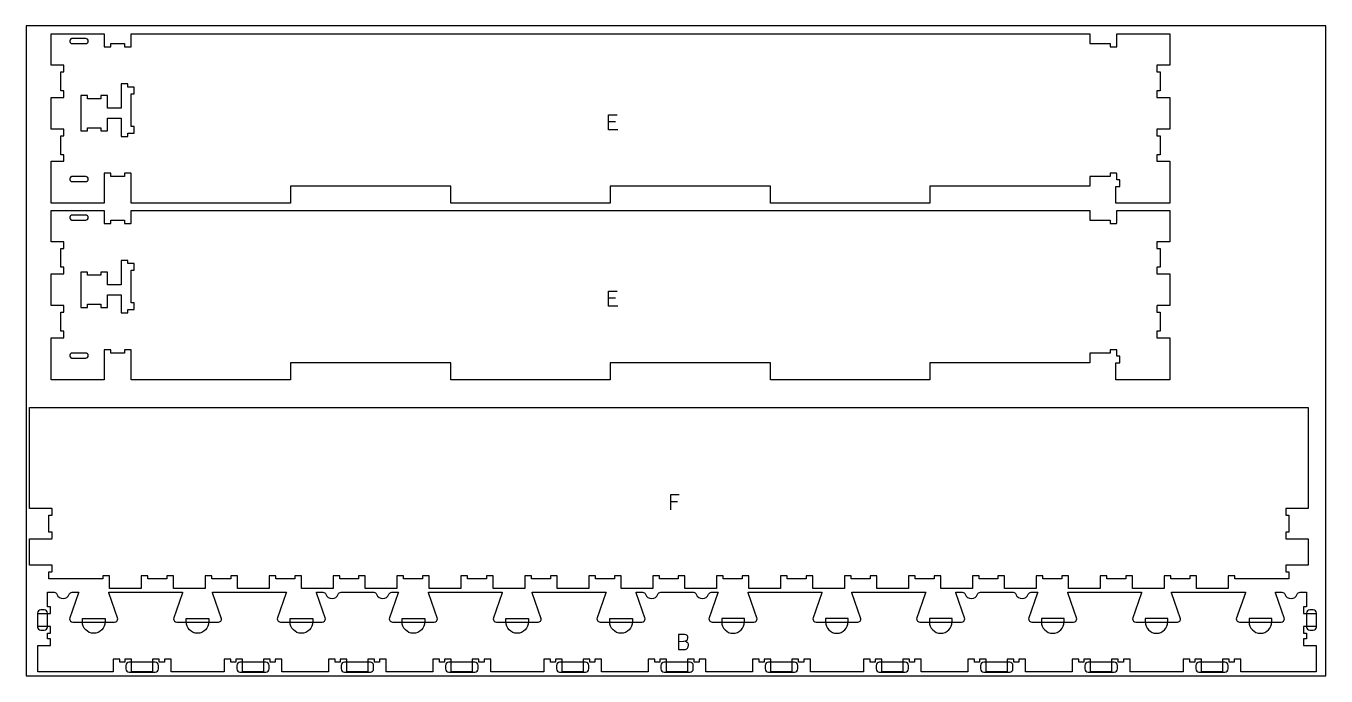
# Model space of a CAD drawing. Header units: millimetres. Extents: x -1220 to 1220, y -1930 to 4127.
# Drawn here: x -1220 to 1220, y 710 to 1930 of the extents above; entities that cross this region are included whole.
import ezdxf

# ---------------------------------------------------------------- set-up
doc = ezdxf.new("R2010")
doc.units = ezdxf.units.MM
for name, color, linetype, true_color in [('0_SHEET_SPRUCEPLY_2440X122', 1, 'Continuous', 0xff0000), ('1_ANYTOOL_1MMDEEP_LABELS_S', 2, 'Continuous', 0xffff00), ('3_ANYTOOL_CUTTHROUGH_INSID', 4, 'Continuous', 0x00ffff), ('4_ANYTOOL_CUTTHROUGH_OUTSI', 5, 'Continuous', 0x0000ff), ('5_ANYTOOL_HALF_MILL_9MM_IN', 3, 'Continuous', 0x00ff00)]:
    doc.layers.add(name, color=color, linetype=linetype, true_color=true_color)

msp = doc.modelspace()

# ---------------------------------------------------------------- linework, layer by layer
at = {"layer": '0_SHEET_SPRUCEPLY_2440X122'}
msp.add_lwpolyline([(-1220, 1930), (-1220, 710), (1220, 710), (1220, 1930)], close=True, dxfattribs=at)
at = {"layer": '1_ANYTOOL_1MMDEEP_LABELS_S'}
for p, q in [((-113.3, 1750.4, 0), (-127, 1750.4, 0)), ((-113.3, 1419, 0), (-127, 1419, 0)), ((3, 1037, 0), (-10.5, 1037, 0))]:
    msp.add_line(p, q, dxfattribs=at)
for points in [[(-109.3, 1735.4), (-127, 1735.4), (-127, 1763.4), (-110.3, 1763.4)], [(-109.3, 1404), (-127, 1404), (-127, 1432), (-110.3, 1432)], [(6, 1050), (-10.5, 1050), (-10.5, 1022)], [(4.8, 775), (14.6, 775.1), (20, 776.5), (21, 777.3), (21.7, 778.5), (22.3, 781.7), (21.9, 784.3), (21.4, 785.4), (20.8, 786.2), (19.9, 786.9), (18.8, 787.4), (16.1, 787.7), (4.8, 787.7)], [(4.8, 787.7), (4.8, 759.7), (13.8, 759.7), (16.2, 759.7), (17.8, 759.8), (19.3, 760.2), (20.5, 761), (21.6, 762.1), (23, 764.7), (23.5, 767.7), (23.3, 769.5), (22.8, 771), (22, 772.2), (20.8, 773.1), (17.9, 774.5), (14.6, 775.1)]]:
    msp.add_lwpolyline(points, dxfattribs=at)
at = {"layer": '3_ANYTOOL_CUTTHROUGH_INSID'}
for points in [[(-1108, 1906.5), (-1133.8, 1906.5), (-1134.5, 1906.4), (-1135.3, 1906.1), (-1136, 1905.7), (-1137.2, 1904.3), (-1137.7, 1902.6), (-1137.7, 1900.9), (-1137.2, 1899.2), (-1136, 1897.8), (-1135.3, 1897.3), (-1134.5, 1897.1), (-1133.8, 1897), (-1108, 1897, 1)], [(-1108, 1638, 1), (-1108, 1647.5), (-1133.8, 1647.5), (-1134.5, 1647.4), (-1135.3, 1647.1), (-1136, 1646.7), (-1137.2, 1645.3), (-1137.7, 1643.6), (-1137.7, 1641.9), (-1137.2, 1640.2), (-1136, 1638.8), (-1135.3, 1638.3), (-1134.5, 1638.1), (-1133.8, 1638)], [(-1108, 1575.1), (-1133.8, 1575.1), (-1134.5, 1575), (-1135.3, 1574.8), (-1136, 1574.3), (-1137.2, 1572.9), (-1137.7, 1571.2), (-1137.7, 1569.5), (-1137.2, 1567.8), (-1136, 1566.4), (-1135.3, 1566), (-1134.5, 1565.7), (-1133.8, 1565.6), (-1108, 1565.6, 1)], [(-1108, 1306.6, 1), (-1108, 1316.1), (-1133.8, 1316.1), (-1134.5, 1316), (-1135.3, 1315.8), (-1136, 1315.3), (-1137.2, 1313.9), (-1137.7, 1312.2), (-1137.7, 1310.5), (-1137.2, 1308.8), (-1136, 1307.4), (-1135.3, 1307), (-1134.5, 1306.7), (-1133.8, 1306.6)]]:
    msp.add_lwpolyline(points, format="xyb", close=True, dxfattribs=at)
for points in [[(-1016.8, 1815.4), (-1028.8, 1815.4), (-1028.8, 1821.4), (-1041.3, 1821.4), (-1041.3, 1775.5), (-1066.8, 1775.5), (-1066.8, 1799.5), (-1079.3, 1799.5), (-1079.3, 1793.5), (-1104.8, 1793.5), (-1104.8, 1799.5), (-1117.3, 1799.5), (-1117.3, 1733), (-1104.8, 1733), (-1104.8, 1739), (-1079.3, 1739), (-1079.3, 1733), (-1066.8, 1733), (-1066.8, 1757), (-1041.3, 1757), (-1041.3, 1722.9), (-1028.8, 1722.9), (-1028.8, 1728.9), (-1016.8, 1728.9), (-1016.8, 1741.4), (-1022.8, 1741.4), (-1022.8, 1802.9), (-1016.8, 1802.9)], [(-1016.8, 1484.1), (-1028.8, 1484.1), (-1028.8, 1490.1), (-1041.3, 1490.1), (-1041.3, 1444.1), (-1066.8, 1444.1), (-1066.8, 1468.1), (-1079.3, 1468.1), (-1079.3, 1462.1), (-1104.8, 1462.1), (-1104.8, 1468.1), (-1117.3, 1468.1), (-1117.3, 1401.6), (-1104.8, 1401.6), (-1104.8, 1407.6), (-1079.3, 1407.6), (-1079.3, 1401.6), (-1066.8, 1401.6), (-1066.8, 1425.6), (-1041.3, 1425.6), (-1041.3, 1391.6), (-1028.8, 1391.6), (-1028.8, 1397.6), (-1016.8, 1397.6), (-1016.8, 1410.1), (-1022.8, 1410.1), (-1022.8, 1471.6), (-1016.8, 1471.6)]]:
    msp.add_lwpolyline(points, close=True, dxfattribs=at)
at = {"layer": '4_ANYTOOL_CUTTHROUGH_OUTSI'}
for points in [[(-1172.8, 1915), (-1073.3, 1915), (-1073.3, 1891.2, 0.414214), (-1073, 1891), (-1061, 1891, 0.414214), (-1060.8, 1891.2), (-1060.8, 1897), (-1035.3, 1897), (-1035.3, 1891.2, 0.414214), (-1035, 1891), (-1023, 1891, 0.414214), (-1022.8, 1891.2), (-1022.8, 1915), (776.7, 1915), (776.7, 1897.2, 0.414214), (777, 1897), (814.7, 1897), (814.7, 1891.2, 0.414214), (815, 1891), (827, 1891, 0.414214), (827.2, 1891.2), (827.2, 1915), (926.7, 1915), (926.7, 1856.5), (903, 1856.5, 0.414214), (902.7, 1856.2), (902.7, 1844.2, 0.414214), (903, 1844), (908.7, 1844), (908.7, 1808.5), (903, 1808.5, 0.414214), (902.7, 1808.2), (902.7, 1796.2, 0.414214), (903, 1796), (926.7, 1796), (926.7, 1736.5), (903, 1736.5, 0.414214), (902.7, 1736.2), (902.7, 1724.2, 0.414214), (903, 1724), (908.7, 1724), (908.7, 1688.5), (903, 1688.5, 0.414214), (902.7, 1688.2), (902.7, 1676.2, 0.414214), (903, 1676), (926.7, 1676), (926.7, 1597.5), (825.8, 1597.5), (825.8, 1629), (833, 1629, 0.414214), (833.2, 1629.2), (833.2, 1641.2, 0.414214), (833, 1641.5), (827.2, 1641.5), (827.2, 1653.2, 0.414214), (827, 1653.5), (815, 1653.5, 0.414214), (814.7, 1653.2), (814.7, 1647.5), (777, 1647.5, 0.414214), (776.7, 1647.2), (776.7, 1629.5), (477, 1629.5, 0.414214), (476.7, 1629.2), (476.7, 1597.5), (177.2, 1597.5), (177.2, 1629.2, 0.414214), (177, 1629.5), (-123, 1629.5, 0.414214), (-123.3, 1629.2), (-123.3, 1597.5), (-422.8, 1597.5), (-422.8, 1629.2, 0.414214), (-423, 1629.5), (-723, 1629.5, 0.414214), (-723.3, 1629.2), (-723.3, 1597.5), (-1022.8, 1597.5), (-1022.8, 1653.2, 0.414214), (-1023, 1653.5), (-1035, 1653.5, 0.414214), (-1035.3, 1653.2), (-1035.3, 1647.5), (-1060.8, 1647.5), (-1060.8, 1653.2, 0.414214), (-1061, 1653.5), (-1073, 1653.5, 0.414214), (-1073.3, 1653.2), (-1073.3, 1597.5), (-1172.8, 1597.5), (-1172.8, 1676), (-1149, 1676, 0.414214), (-1148.8, 1676.2), (-1148.8, 1688.2, 0.414214), (-1149, 1688.5), (-1154.8, 1688.5), (-1154.8, 1724), (-1149, 1724, 0.414214), (-1148.8, 1724.2), (-1148.8, 1736.2, 0.414214), (-1149, 1736.5), (-1172.8, 1736.5), (-1172.8, 1796), (-1149, 1796, 0.414214), (-1148.8, 1796.2), (-1148.8, 1808.2, 0.414214), (-1149, 1808.5), (-1154.8, 1808.5), (-1154.8, 1844), (-1149, 1844, 0.414214), (-1148.8, 1844.2), (-1148.8, 1856.2, 0.414214), (-1149, 1856.5), (-1172.8, 1856.5)], [(-1172.8, 1583.6), (-1073.3, 1583.6), (-1073.3, 1559.9, 0.414214), (-1073, 1559.6), (-1061, 1559.6, 0.414214), (-1060.8, 1559.9), (-1060.8, 1565.6), (-1035.3, 1565.6), (-1035.3, 1559.9, 0.414214), (-1035, 1559.6), (-1023, 1559.6, 0.414214), (-1022.8, 1559.9), (-1022.8, 1583.6), (776.7, 1583.6), (776.7, 1565.9, 0.414214), (777, 1565.6), (814.7, 1565.6), (814.7, 1559.9, 0.414214), (815, 1559.6), (827, 1559.6, 0.414214), (827.2, 1559.9), (827.2, 1583.6), (926.7, 1583.6), (926.7, 1525.1), (903, 1525.1, 0.414214), (902.7, 1524.9), (902.7, 1512.9, 0.414214), (903, 1512.6), (908.7, 1512.6), (908.7, 1477.1), (903, 1477.1, 0.414214), (902.7, 1476.9), (902.7, 1464.9, 0.414214), (903, 1464.6), (926.7, 1464.6), (926.7, 1405.1), (903, 1405.1, 0.414214), (902.7, 1404.9), (902.7, 1392.9, 0.414214), (903, 1392.6), (908.7, 1392.6), (908.7, 1357.1), (903, 1357.1, 0.414214), (902.7, 1356.9), (902.7, 1344.9, 0.414214), (903, 1344.6), (926.7, 1344.6), (926.7, 1266.1), (825.8, 1266.1), (825.8, 1297.6), (833, 1297.6, 0.414214), (833.2, 1297.9), (833.2, 1309.9, 0.414214), (833, 1310.1), (827.2, 1310.1), (827.2, 1321.9, 0.414214), (827, 1322.1), (815, 1322.1, 0.414214), (814.7, 1321.9), (814.7, 1316.1), (777, 1316.1, 0.414214), (776.7, 1315.9), (776.7, 1298.1), (477, 1298.1, 0.414214), (476.7, 1297.9), (476.7, 1266.1), (177.2, 1266.1), (177.2, 1297.9, 0.414214), (177, 1298.1), (-123, 1298.1, 0.414214), (-123.3, 1297.9), (-123.3, 1266.1), (-422.8, 1266.1), (-422.8, 1297.9, 0.414214), (-423, 1298.1), (-723, 1298.1, 0.414214), (-723.3, 1297.9), (-723.3, 1266.1), (-1022.8, 1266.1), (-1022.8, 1321.9, 0.414214), (-1023, 1322.1), (-1035, 1322.1, 0.414214), (-1035.3, 1321.9), (-1035.3, 1316.1), (-1060.8, 1316.1), (-1060.8, 1321.9, 0.414214), (-1061, 1322.1), (-1073, 1322.1, 0.414214), (-1073.3, 1321.9), (-1073.3, 1266.1), (-1172.8, 1266.1), (-1172.8, 1344.6), (-1149, 1344.6, 0.414214), (-1148.8, 1344.9), (-1148.8, 1356.9, 0.414214), (-1149, 1357.1), (-1154.8, 1357.1), (-1154.8, 1392.6), (-1149, 1392.6, 0.414214), (-1148.8, 1392.9), (-1148.8, 1404.9, 0.414214), (-1149, 1405.1), (-1172.8, 1405.1), (-1172.8, 1464.6), (-1149, 1464.6, 0.414214), (-1148.8, 1464.9), (-1148.8, 1476.9, 0.414214), (-1149, 1477.1), (-1154.8, 1477.1), (-1154.8, 1512.6), (-1149, 1512.6, 0.414214), (-1148.8, 1512.9), (-1148.8, 1524.9, 0.414214), (-1149, 1525.1), (-1172.8, 1525.1)], [(-235.7, 898), (-235.7, 892.2), (-271.2, 892.2), (-271.2, 898, 0.414214), (-271.4, 898.2), (-283.4, 898.2, 0.414214), (-283.7, 898), (-283.7, 874.2), (-343.2, 874.2), (-343.2, 898, 0.414214), (-343.4, 898.2), (-355.4, 898.2, 0.414214), (-355.7, 898), (-355.7, 892.2), (-391.2, 892.2), (-391.2, 898, 0.414214), (-391.4, 898.2), (-403.4, 898.2, 0.414214), (-403.7, 898), (-403.7, 874.2), (-463.2, 874.2), (-463.2, 898, 0.414214), (-463.4, 898.2), (-475.4, 898.2, 0.414214), (-475.7, 898), (-475.7, 892.2), (-511.2, 892.2), (-511.2, 898, 0.414214), (-511.4, 898.2), (-523.4, 898.2, 0.414214), (-523.7, 898), (-523.7, 874.2), (-583.2, 874.2), (-583.2, 898, 0.414214), (-583.4, 898.2), (-595.4, 898.2, 0.414214), (-595.7, 898), (-595.7, 892.2), (-631.2, 892.2), (-631.2, 898, 0.414214), (-631.4, 898.2), (-643.4, 898.2, 0.414214), (-643.7, 898), (-643.7, 874.2), (-703.2, 874.2), (-703.2, 898, 0.414214), (-703.4, 898.2), (-715.4, 898.2, 0.414214), (-715.7, 898), (-715.7, 892.2), (-751.2, 892.2), (-751.2, 898, 0.414214), (-751.4, 898.2), (-763.4, 898.2, 0.414214), (-763.7, 898), (-763.7, 874.2), (-823.2, 874.2), (-823.2, 898, 0.414214), (-823.4, 898.2), (-835.4, 898.2, 0.414214), (-835.7, 898), (-835.7, 892.2), (-871.2, 892.2), (-871.2, 898, 0.414214), (-871.4, 898.2), (-883.4, 898.2, 0.414214), (-883.7, 898), (-883.7, 874.2), (-943.2, 874.2), (-943.2, 898, 0.414214), (-943.4, 898.2), (-955.4, 898.2, 0.414214), (-955.7, 898), (-955.7, 892.2), (-991.2, 892.2), (-991.2, 898, 0.414214), (-991.4, 898.2), (-1003.4, 898.2, 0.414214), (-1003.7, 898), (-1003.7, 874.2), (-1063.2, 874.2), (-1063.2, 898, 0.414214), (-1063.4, 898.2), (-1075.4, 898.2, 0.414214), (-1075.7, 898), (-1075.7, 892.2), (-1177.2, 892.2), (-1177.2, 905.7), (-1171.4, 905.7, 0.414214), (-1171.2, 906), (-1171.2, 918, 0.414214), (-1171.4, 918.2), (-1213.2, 918.2), (-1213.2, 967.7), (-1171.4, 967.7, 0.414214), (-1171.2, 968), (-1171.2, 980, 0.414214), (-1171.4, 980.2), (-1177.2, 980.2), (-1177.2, 1011.7), (-1171.4, 1011.7, 0.414214), (-1171.2, 1012), (-1171.2, 1024, 0.414214), (-1171.4, 1024.2), (-1213.2, 1024.2), (-1213.2, 1213.7), (-13.4, 1213.7), (1186.3, 1213.7), (1186.3, 1024.2), (1144.6, 1024.2, 0.414214), (1144.3, 1024), (1144.3, 1012, 0.414214), (1144.6, 1011.7), (1150.3, 1011.7), (1150.3, 980.2), (1144.6, 980.2, 0.414214), (1144.3, 980), (1144.3, 968, 0.414214), (1144.6, 967.7), (1186.3, 967.7), (1186.3, 918.2), (1144.6, 918.2, 0.414214), (1144.3, 918), (1144.3, 906, 0.414214), (1144.6, 905.7), (1150.3, 905.7), (1150.3, 892.2), (1048.8, 892.2), (1048.8, 898, 0.414214), (1048.6, 898.2), (1036.6, 898.2, 0.414214), (1036.3, 898), (1036.3, 874.2), (976.8, 874.2), (976.8, 898, 0.414214), (976.6, 898.2), (964.6, 898.2, 0.414214), (964.3, 898), (964.3, 892.2), (928.8, 892.2), (928.8, 898, 0.414214), (928.6, 898.2), (916.6, 898.2, 0.414214), (916.3, 898), (916.3, 874.2), (856.8, 874.2), (856.8, 898, 0.414214), (856.6, 898.2), (844.6, 898.2, 0.414214), (844.3, 898), (844.3, 892.2), (808.8, 892.2), (808.8, 898, 0.414214), (808.6, 898.2), (796.6, 898.2, 0.414214), (796.3, 898), (796.3, 874.2), (736.8, 874.2), (736.8, 898, 0.414214), (736.6, 898.2), (724.6, 898.2, 0.414214), (724.3, 898), (724.3, 892.2), (688.8, 892.2), (688.8, 898, 0.414214), (688.6, 898.2), (676.6, 898.2, 0.414214), (676.3, 898), (676.3, 874.2), (616.8, 874.2), (616.8, 898, 0.414214), (616.6, 898.2), (604.6, 898.2, 0.414214), (604.3, 898), (604.3, 892.2), (568.8, 892.2), (568.8, 898, 0.414214), (568.6, 898.2), (556.6, 898.2, 0.414214), (556.3, 898), (556.3, 874.2), (496.8, 874.2), (496.8, 898, 0.414214), (496.6, 898.2), (484.6, 898.2, 0.414214), (484.3, 898), (484.3, 892.2), (448.8, 892.2), (448.8, 898, 0.414214), (448.6, 898.2), (436.6, 898.2, 0.414214), (436.3, 898), (436.3, 874.2), (376.8, 874.2), (376.8, 898, 0.414214), (376.6, 898.2), (364.6, 898.2, 0.414214), (364.3, 898), (364.3, 892.2), (328.8, 892.2), (328.8, 898, 0.414214), (328.6, 898.2), (316.6, 898.2, 0.414214), (316.3, 898), (316.3, 874.2), (256.8, 874.2), (256.8, 898, 0.414214), (256.6, 898.2), (244.6, 898.2, 0.414214), (244.3, 898), (244.3, 892.2), (208.8, 892.2), (208.8, 898, 0.414213), (208.6, 898.2), (196.6, 898.2, 0.414214), (196.3, 898), (196.3, 874.2), (136.8, 874.2), (136.8, 898, 0.414214), (136.6, 898.2), (124.6, 898.2, 0.414214), (124.3, 898), (124.3, 892.2), (88.8, 892.2), (88.8, 898, 0.414213), (88.6, 898.2), (76.6, 898.2, 0.414214), (76.3, 898), (76.3, 874.2), (16.8, 874.2), (16.8, 898, 0.414214), (16.6, 898.2), (4.6, 898.2, 0.414214), (4.3, 898), (4.3, 892.2), (-31.2, 892.2), (-31.2, 898, 0.414214), (-31.4, 898.2), (-43.4, 898.2, 0.414214), (-43.7, 898), (-43.7, 874.2), (-103.2, 874.2), (-103.2, 898, 0.414214), (-103.4, 898.2), (-115.4, 898.2, 0.414214), (-115.7, 898), (-115.7, 892.2), (-151.2, 892.2), (-151.2, 898, 0.414214), (-151.4, 898.2), (-163.4, 898.2, 0.414214), (-163.7, 898), (-163.7, 874.2), (-223.2, 874.2), (-223.2, 898, 0.414214), (-223.4, 898.2), (-235.4, 898.2, 0.414214)], [(-28.7, 867.3), (32.7, 867.3, -0.317837), (38.1, 863.4, 0.707107), (61.2, 863.4, -0.317837), (66.6, 867.3), (79, 867.3), (78.8, 865.9), (61.9, 817.6), (61.8, 817.5, 0.414214), (68.1, 811.3), (146.1, 811.3, 0.414214), (152.3, 817.5), (152.3, 817.6), (135.4, 865.9), (135.2, 867.3), (273.9, 867.3), (273.7, 865.9), (256.8, 817.6), (256.7, 817.5, 0.414214), (263, 811.3), (341, 811.3, 0.414214), (347.2, 817.5), (347.2, 817.6), (330.3, 865.9), (330.1, 867.3), (468.8, 867.3), (468.6, 865.9), (451.7, 817.6), (451.6, 817.5, 0.414214), (457.9, 811.3), (535.9, 811.3, 0.414214), (542.1, 817.5), (542.1, 817.6), (525.2, 865.9), (525, 867.3), (537.4, 867.3, -0.317837), (542.8, 863.4, 0.707107), (565.9, 863.4, -0.317837), (571.3, 867.3), (632.7, 867.3, -0.317837), (638.1, 863.4, 0.707107), (661.2, 863.4, -0.317837), (666.6, 867.3), (679, 867.3), (678.8, 865.9), (661.9, 817.6), (661.8, 817.5, 0.414214), (668.1, 811.3), (746.1, 811.3, 0.414214), (752.3, 817.5), (752.3, 817.6), (735.4, 865.9), (735.2, 867.3), (873.9, 867.3), (873.7, 865.9), (856.8, 817.6), (856.7, 817.5, 0.414214), (863, 811.3), (941, 811.3, 0.414214), (947.2, 817.5), (947.2, 817.6), (930.3, 865.9), (930.1, 867.3), (1068.8, 867.3), (1068.6, 865.9), (1051.7, 817.6), (1051.6, 817.5, 0.414214), (1057.9, 811.3), (1135.9, 811.3, 0.414214), (1142.1, 817.5), (1142.1, 817.6), (1125.2, 865.9), (1125, 867.3), (1137.4, 867.3, -0.317837), (1142.8, 863.4, 0.707107), (1165.9, 863.4, -0.317837), (1171.3, 867.3), (1183.7, 867.3), (1183.7, 839.8), (1178, 839.8, 0.414214), (1177.7, 839.5), (1177.7, 827.5, 0.414214), (1178, 827.3), (1201.7, 827.3), (1201.7, 802.8), (1178, 802.8, 0.414214), (1177.7, 802.5), (1177.7, 790.5, 0.414214), (1178, 790.3), (1183.7, 790.3), (1183.7, 779.8), (1178, 779.8, 0.414214), (1177.7, 779.5), (1177.7, 767.5, 0.414214), (1178, 767.3), (1201.7, 767.3), (1201.7, 717.8), (1060.2, 717.8), (1060.2, 741.5, 0.414214), (1060, 741.8), (1048, 741.8, 0.414214), (1047.7, 741.5), (1047.7, 735.8), (1038.2, 735.8), (1038.2, 741.5, 0.414214), (1038, 741.8), (1026, 741.8, 0.414214), (1025.7, 741.5), (1025.7, 717.8), (986.2, 717.8), (986.2, 741.5, 0.414214), (986, 741.8), (974, 741.8, 0.414214), (973.7, 741.5), (973.7, 735.8), (964.2, 735.8), (964.2, 741.5, 0.414214), (964, 741.8), (952, 741.8, 0.414214), (951.7, 741.5), (951.7, 717.8), (852.2, 717.8), (852.2, 741.5, 0.414214), (852, 741.8), (840, 741.8, 0.414214), (839.7, 741.5), (839.7, 735.8), (830.2, 735.8), (830.2, 741.5, 0.414214), (830, 741.8), (818, 741.8, 0.414214), (817.7, 741.5), (817.7, 717.8), (778.2, 717.8), (778.2, 741.5, 0.414214), (778, 741.8), (766, 741.8, 0.414214), (765.7, 741.5), (765.7, 735.8), (756.2, 735.8), (756.2, 741.5, 0.414214), (756, 741.8), (744, 741.8, 0.414214), (743.7, 741.5), (743.7, 717.8), (656.2, 717.8), (656.2, 741.5, 0.414214), (656, 741.8), (644, 741.8, 0.414214), (643.7, 741.5), (643.7, 735.8), (634.2, 735.8), (634.2, 741.5, 0.414214), (634, 741.8), (622, 741.8, 0.414214), (621.7, 741.5), (621.7, 717.8), (582.2, 717.8), (582.2, 741.5, 0.414214), (582, 741.8), (570, 741.8, 0.414214), (569.7, 741.5), (569.7, 735.8), (560.2, 735.8), (560.2, 741.5, 0.414214), (560, 741.8), (548, 741.8, 0.414214), (547.7, 741.5), (547.7, 717.8), (460.2, 717.8), (460.2, 741.5, 0.414214), (460, 741.8), (448, 741.8, 0.414214), (447.7, 741.5), (447.7, 735.8), (438.2, 735.8), (438.2, 741.5, 0.414214), (438, 741.8), (426, 741.8, 0.414214), (425.7, 741.5), (425.7, 717.8), (386.2, 717.8), (386.2, 741.5, 0.414214), (386, 741.8), (374, 741.8, 0.414214), (373.7, 741.5), (373.7, 735.8), (364.2, 735.8), (364.2, 741.5, 0.414214), (364, 741.8), (352, 741.8, 0.414214), (351.7, 741.5), (351.7, 717.8), (252.2, 717.8), (252.2, 741.5, 0.414214), (252, 741.8), (240, 741.8, 0.414214), (239.7, 741.5), (239.7, 735.8), (230.2, 735.8), (230.2, 741.5, 0.414214), (230, 741.8), (218, 741.8, 0.414214), (217.7, 741.5), (217.7, 717.8), (178.2, 717.8), (178.2, 741.5, 0.414214), (178, 741.8), (166, 741.8, 0.414214), (165.7, 741.5), (165.7, 735.8), (156.2, 735.8), (156.2, 741.5, 0.414214), (156, 741.8), (144, 741.8, 0.414214), (143.7, 741.5), (143.7, 717.8), (56.2, 717.8), (56.2, 741.5, 0.414214), (56, 741.8), (44, 741.8, 0.414214), (43.7, 741.5), (43.7, 735.8), (34.2, 735.8), (34.2, 741.5, 0.414214), (34, 741.8), (22, 741.8, 0.414214), (21.7, 741.5), (21.7, 717.8), (-17.8, 717.8), (-17.8, 741.5, 0.414214), (-18, 741.8), (-30, 741.8, 0.414214), (-30.3, 741.5), (-30.3, 735.8), (-39.8, 735.8), (-39.8, 741.5, 0.414214), (-40, 741.8), (-52, 741.8, 0.414214), (-52.3, 741.5), (-52.3, 717.8), (-139.8, 717.8), (-139.8, 741.5, 0.414214), (-140, 741.8), (-152, 741.8, 0.414214), (-152.3, 741.5), (-152.3, 735.8), (-161.8, 735.8), (-161.8, 741.5, 0.414214), (-162, 741.8), (-174, 741.8, 0.414214), (-174.3, 741.5), (-174.3, 717.8), (-213.8, 717.8), (-213.8, 741.5, 0.414214), (-214, 741.8), (-226, 741.8, 0.414214), (-226.3, 741.5), (-226.3, 735.8), (-235.8, 735.8), (-235.8, 741.5, 0.414214), (-236, 741.8), (-248, 741.8, 0.414214), (-248.3, 741.5), (-248.3, 717.8), (-347.8, 717.8), (-347.8, 741.5, 0.414214), (-348, 741.8), (-360, 741.8, 0.414214), (-360.3, 741.5), (-360.3, 735.8), (-369.8, 735.8), (-369.8, 741.5, 0.414214), (-370, 741.8), (-382, 741.8, 0.414214), (-382.3, 741.5), (-382.3, 717.8), (-421.8, 717.8), (-421.8, 741.5, 0.414214), (-422, 741.8), (-434, 741.8, 0.414214), (-434.3, 741.5), (-434.3, 735.8), (-443.8, 735.8), (-443.8, 741.5, 0.414214), (-444, 741.8), (-456, 741.8, 0.414214), (-456.3, 741.5), (-456.3, 717.8), (-543.8, 717.8), (-543.8, 741.5, 0.414214), (-544, 741.8), (-556, 741.8, 0.414214), (-556.3, 741.5), (-556.3, 735.8), (-565.8, 735.8), (-565.8, 741.5, 0.414214), (-566, 741.8), (-578, 741.8, 0.414214), (-578.3, 741.5), (-578.3, 717.8), (-617.8, 717.8), (-617.8, 741.5, 0.414214), (-618, 741.8), (-630, 741.8, 0.414214), (-630.3, 741.5), (-630.3, 735.8), (-639.8, 735.8), (-639.8, 741.5, 0.414214), (-640, 741.8), (-652, 741.8, 0.414214), (-652.3, 741.5), (-652.3, 717.8), (-739.8, 717.8), (-739.8, 741.5, 0.414214), (-740, 741.8), (-752, 741.8, 0.414214), (-752.3, 741.5), (-752.3, 735.8), (-761.8, 735.8), (-761.8, 741.5, 0.414214), (-762, 741.8), (-774, 741.8, 0.414214), (-774.3, 741.5), (-774.3, 717.8), (-813.8, 717.8), (-813.8, 741.5, 0.414214), (-814, 741.8), (-826, 741.8, 0.414214), (-826.3, 741.5), (-826.3, 735.8), (-835.8, 735.8), (-835.8, 741.5, 0.414214), (-836, 741.8), (-848, 741.8, 0.414214), (-848.3, 741.5), (-848.3, 717.8), (-947.8, 717.8), (-947.8, 741.5, 0.414214), (-948, 741.8), (-960, 741.8, 0.414214), (-960.3, 741.5), (-960.3, 735.8), (-969.8, 735.8), (-969.8, 741.5, 0.414214), (-970, 741.8), (-982, 741.8, 0.414214), (-982.3, 741.5), (-982.3, 717.8), (-1021.8, 717.8), (-1021.8, 741.5, 0.414214), (-1022, 741.8), (-1034, 741.8, 0.414214), (-1034.3, 741.5), (-1034.3, 735.8), (-1043.8, 735.8), (-1043.8, 741.5, 0.414214), (-1044, 741.8), (-1056, 741.8, 0.414214), (-1056.3, 741.5), (-1056.3, 717.8), (-1197.8, 717.8), (-1197.8, 767.3), (-1174, 767.3, 0.414214), (-1173.8, 767.5), (-1173.8, 779.5, 0.414214), (-1174, 779.8), (-1179.8, 779.8), (-1179.8, 790.3), (-1174, 790.3, 0.414214), (-1173.8, 790.5), (-1173.8, 802.5, 0.414214), (-1174, 802.8), (-1197.8, 802.8), (-1197.8, 827.3), (-1174, 827.3, 0.414214), (-1173.8, 827.5), (-1173.8, 839.5, 0.414214), (-1174, 839.8), (-1179.8, 839.8), (-1179.8, 867.3), (-1167.3, 867.3, -0.317837), (-1161.9, 863.4, 0.707107), (-1138.8, 863.4, -0.317837), (-1133.4, 867.3), (-1121, 867.3), (-1121.2, 865.9), (-1138.1, 817.6), (-1138.2, 817.5, 0.414214), (-1131.9, 811.3), (-1053.9, 811.3, 0.414214), (-1047.7, 817.5), (-1047.7, 817.6), (-1064.6, 865.9), (-1064.8, 867.3), (-926.1, 867.3), (-926.3, 865.9), (-943.2, 817.6), (-943.3, 817.5, 0.414214), (-937, 811.3), (-859, 811.3, 0.414214), (-852.8, 817.5), (-852.8, 817.6), (-869.7, 865.9), (-869.9, 867.3), (-731.2, 867.3), (-731.4, 865.9), (-748.3, 817.6), (-748.4, 817.5, 0.414214), (-742.1, 811.3), (-664.1, 811.3, 0.414214), (-657.9, 817.5), (-657.9, 817.6), (-674.8, 865.9), (-675, 867.3), (-662.6, 867.3, -0.317837), (-657.2, 863.4, 0.707107), (-634.1, 863.4, -0.317837), (-628.7, 867.3), (-567.3, 867.3, -0.317837), (-561.9, 863.4, 0.707107), (-538.8, 863.4, -0.317837), (-533.4, 867.3), (-521, 867.3), (-521.2, 865.9), (-538.1, 817.6), (-538.2, 817.5, 0.414214), (-531.9, 811.3), (-453.9, 811.3, 0.414214), (-447.7, 817.5), (-447.7, 817.6), (-464.6, 865.9), (-464.8, 867.3), (-326.1, 867.3), (-326.3, 865.9), (-343.2, 817.6), (-343.3, 817.5, 0.414214), (-337, 811.3), (-259, 811.3, 0.414214), (-252.8, 817.5), (-252.8, 817.6), (-269.7, 865.9), (-269.9, 867.3), (-131.2, 867.3), (-131.4, 865.9), (-148.3, 817.6), (-148.4, 817.5, 0.414214), (-142.1, 811.3), (-64.1, 811.3, 0.414214), (-57.9, 817.5), (-57.9, 817.6), (-74.8, 865.9), (-75, 867.3), (-62.6, 867.3, -0.317837), (-57.2, 863.4, 0.707107), (-34.1, 863.4, -0.317837)]]:
    msp.add_lwpolyline(points, format="xyb", close=True, dxfattribs=at)
at = {"layer": '5_ANYTOOL_HALF_MILL_9MM_IN'}
for points in [[(-1192.3, 834.1, 0.414214), (-1198.3, 828.1), (-1198.3, 801.9, 0.414214), (-1192.3, 795.9), (-1185.8, 795.9, 0.414214), (-1179.8, 801.9), (-1179.8, 828.1, 0.414214), (-1185.8, 834.1)], [(1189.7, 834.1, 0.414214), (1183.7, 828.1), (1183.7, 801.9, 0.414214), (1189.7, 795.9), (1196.2, 795.9, 0.414214), (1202.2, 801.9), (1202.2, 828.1, 0.414214), (1196.2, 834.1)], [(-1071.7, 811.5, -1), (-1114.2, 811.5), (-1114.2, 817.8), (-1071.7, 817.8)], [(-876.8, 811.5, -1), (-919.3, 811.5), (-919.3, 817.8), (-876.8, 817.8)], [(-681.9, 811.5, -1), (-724.4, 811.5), (-724.4, 817.8), (-681.9, 817.8)], [(-471.7, 811.5, -1), (-514.2, 811.5), (-514.2, 817.8), (-471.7, 817.8)], [(-276.8, 811.5, -1), (-319.3, 811.5), (-319.3, 817.8), (-276.8, 817.8)], [(-81.9, 811.5, -1), (-124.4, 811.5), (-124.4, 817.8), (-81.9, 817.8)], [(85.8, 811.5, 1), (128.3, 811.5), (128.3, 817.8), (85.8, 817.8)], [(280.7, 811.5, 1), (323.2, 811.5), (323.2, 817.8), (280.7, 817.8)], [(475.6, 811.5, 1), (518.1, 811.5), (518.1, 817.8), (475.6, 817.8)], [(685.8, 811.5, 1), (728.3, 811.5), (728.3, 817.8), (685.8, 817.8)], [(880.7, 811.5, 1), (923.2, 811.5), (923.2, 817.8), (880.7, 817.8)], [(1075.6, 811.5, 1), (1118.1, 811.5), (1118.1, 817.8), (1075.6, 817.8)], [(-1026.4, 735.8, 0.414214), (-1032.4, 729.8), (-1032.4, 723.3, 0.414214), (-1026.4, 717.3), (-977.6, 717.3, 0.414214), (-971.6, 723.3), (-971.6, 729.8, 0.414214), (-977.6, 735.8)], [(-818.4, 735.8, 0.414214), (-824.4, 729.8), (-824.4, 723.3, 0.414214), (-818.4, 717.3), (-769.6, 717.3, 0.414214), (-763.6, 723.3), (-763.6, 729.8, 0.414214), (-769.6, 735.8)], [(-622.4, 735.8, 0.414214), (-628.4, 729.8), (-628.4, 723.3, 0.414214), (-622.4, 717.3), (-573.6, 717.3, 0.414214), (-567.6, 723.3), (-567.6, 729.8, 0.414214), (-573.6, 735.8)], [(-426.4, 735.8, 0.414214), (-432.4, 729.8), (-432.4, 723.3, 0.414214), (-426.4, 717.3), (-377.6, 717.3, 0.414214), (-371.6, 723.3), (-371.6, 729.8, 0.414214), (-377.6, 735.8)], [(-218.4, 735.8, 0.414214), (-224.4, 729.8), (-224.4, 723.3, 0.414214), (-218.4, 717.3), (-169.6, 717.3, 0.414214), (-163.6, 723.3), (-163.6, 729.8, 0.414214), (-169.6, 735.8)], [(-22.4, 735.8, 0.414214), (-28.4, 729.8), (-28.4, 723.3, 0.414214), (-22.4, 717.3), (26.4, 717.3, 0.414214), (32.4, 723.3), (32.4, 729.8, 0.414214), (26.4, 735.8)], [(173.6, 735.8, 0.414214), (167.6, 729.8), (167.6, 723.3, 0.414214), (173.6, 717.3), (222.4, 717.3, 0.414214), (228.4, 723.3), (228.4, 729.8, 0.414214), (222.4, 735.8)], [(381.6, 735.8, 0.414214), (375.6, 729.8), (375.6, 723.3, 0.414214), (381.6, 717.3), (430.4, 717.3, 0.414214), (436.4, 723.3), (436.4, 729.8, 0.414214), (430.4, 735.8)], [(577.6, 735.8, 0.414214), (571.6, 729.8), (571.6, 723.3, 0.414214), (577.6, 717.3), (626.4, 717.3, 0.414214), (632.4, 723.3), (632.4, 729.8, 0.414214), (626.4, 735.8)], [(773.6, 735.8, 0.414214), (767.6, 729.8), (767.6, 723.3, 0.414214), (773.6, 717.3), (822.4, 717.3, 0.414214), (828.4, 723.3), (828.4, 729.8, 0.414214), (822.4, 735.8)], [(981.6, 735.8, 0.414214), (975.6, 729.8), (975.6, 723.3, 0.414214), (981.6, 717.3), (1030.4, 717.3, 0.414214), (1036.4, 723.3), (1036.4, 729.8, 0.414214), (1030.4, 735.8)]]:
    msp.add_lwpolyline(points, format="xyb", close=True, dxfattribs=at)

doc.saveas('drawing.dxf')
